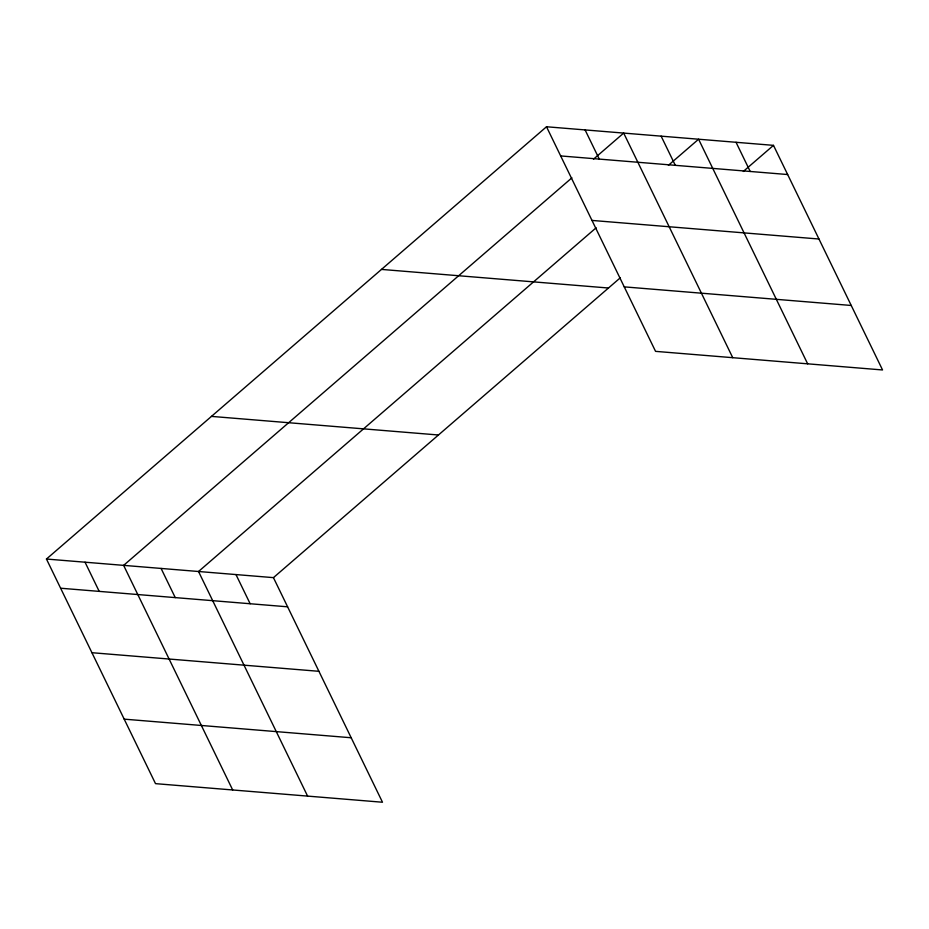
<?xml version="1.0" encoding="UTF-8"?>
<svg xmlns="http://www.w3.org/2000/svg" width="929" height="929" viewBox="0 0 929 929"><rect width="100%" height="100%" fill="white"/><g stroke="black" fill="none" stroke-linecap="round" stroke-linejoin="round"><path stroke-width="1.39" d="M46.45 559.037L273.44 577.641L382.493 802.238L155.515 783.646L46.45 559.037L546.507 126.762L773.485 145.354L882.55 369.963L655.56 351.359L546.507 126.762M571.904 177.834L123.627 565.366L232.68 789.964M593.48 159.196L623.684 133.079L732.737 357.688M596.128 227.791L198.527 571.498L307.592 796.107M668.381 165.327L698.585 139.222L807.649 363.82M273.44 577.641L620.34 277.759M743.293 171.459L773.485 145.354M560.675 155.933L787.653 174.536M591.982 220.428L818.972 239.02M624.253 286.864L851.231 305.467M381.482 269.41L608.472 288.013M211.464 416.389L438.453 434.993M60.617 588.22L287.607 606.811M91.936 652.704L318.914 671.307M124.196 719.151L351.185 737.754M736.035 142.288L750.202 171.459M661.134 136.157L675.302 165.327M585.096 129.921L599.263 159.091M235.978 574.575L250.145 603.745M161.077 568.432L175.244 597.602M85.038 562.208L99.206 591.378"/></g></svg>
